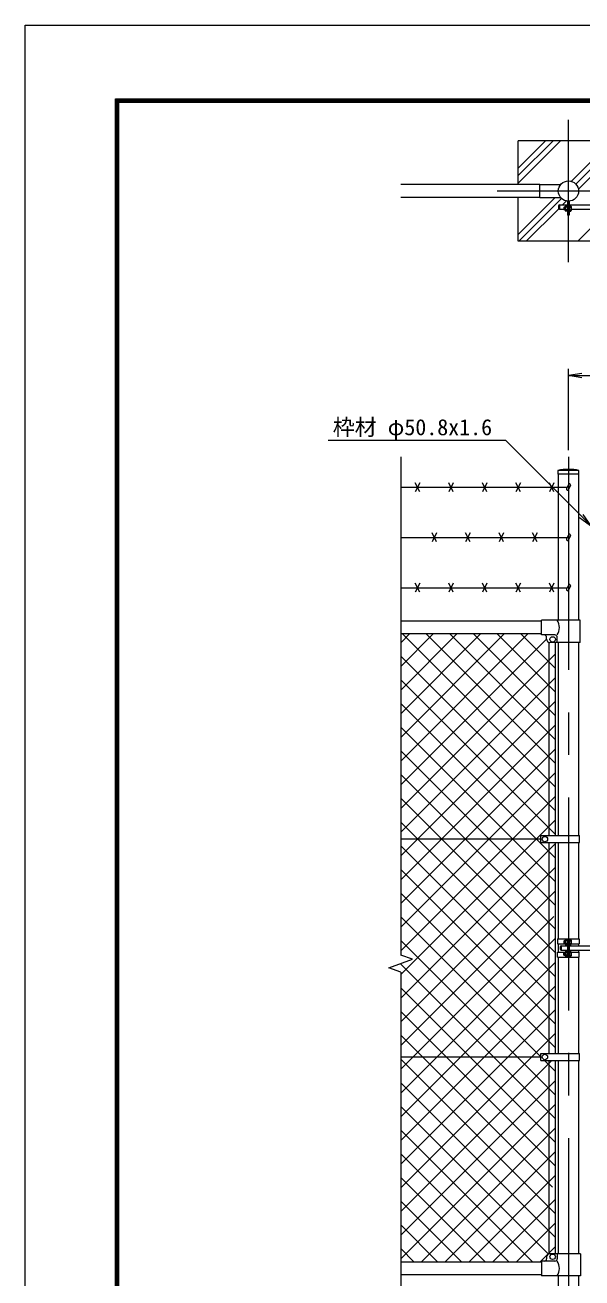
# Model space of a CAD drawing. Units: millimetres, scale not verified. Extents: x -4200 to 4200, y -2970 to 2970.
# Drawn here: x -4200 to -2539, y -768 to 2970 of the extents above; entities that cross this region are included whole.
import ezdxf
from ezdxf.enums import TextEntityAlignment as Align

# ---------------------------------------------------------------- set-up
doc = ezdxf.new("R2010")
doc.units = ezdxf.units.MM
doc.header["$LTSCALE"] = 20
doc.linetypes.add('USER1', pattern=[50.8, 31.75, -6.35, 6.35, -6.35])
for name, color, linetype, lineweight in [('0-0_D-STR-TXT', 7, 'Continuous', 9), ('0-1_D-TTL', 7, 'Continuous', 9), ('0-3_D-STR4', 7, 'Continuous', 9), ('0-4_D-BMK', 2, 'USER1', 13), ('0-5_D-STR1', 1, 'Continuous', 18), ('0-7_D-DCR-HCH', 7, 'Continuous', 9), ('0-8_D-STR3', 3, 'Continuous', 13), ('0-9_D-STR-DIM', 7, 'Continuous', 9), ('0-A_0', 7, 'Continuous', 9), ('0-B_D-STR2', 7, 'Continuous', 9)]:
    doc.layers.add(name, color=color, linetype=linetype, lineweight=lineweight)
doc.styles.add('ＭＳ ゴシック', font='')
doc.styles.get('ＭＳ ゴシック').set_extended_font_data('MS Gothic')

# ---------------------------------------------------------------- blocks, each defined once
blk = doc.blocks.new('_Open')
at = {"layer": '0-A_0'}
blk.add_line((-20, 3.33), (0, 0), dxfattribs=at)
blk.add_lwpolyline([(-20, -3.33), (0, 0), (-20, 0)], dxfattribs=at)
blk = doc.blocks.new('MLeader8')
at = {"layer": '0-0_D-STR-TXT'}
blk.add_line((-2536.78, 1510.15), (-2513.21, 1477.16), dxfattribs=at)
for points in [[(-2541.49, 1505.44), (-2766.16, 1730.11), (-3288.23, 1730.11), (-3295.43, 1730.11)], [(-2546.21, 1500.73), (-2513.21, 1477.16), (-2541.49, 1505.44)]]:
    blk.add_lwpolyline(points, dxfattribs=at)

msp = doc.modelspace()

# ---------------------------------------------------------------- linework, layer by layer
at = {"layer": '0-1_D-TTL', "color": 2, "lineweight": 18}
msp.add_lwpolyline([(-4200, 2970), (4200, 2970), (4200, -2970), (-4200, -2970)], close=True, dxfattribs=at)
at = {"layer": '0-1_D-TTL'}
for points in [[(-3930, 2750), (3930, 2750), (3930, -2750), (-3930, -2750)], [(-3927.5, 2747.5), (3927.5, 2747.5), (3927.5, -2747.5), (-3927.5, -2747.5)], [(-3925, 2745), (3925, 2745), (3925, -2745), (-3925, -2745)], [(-3922.5, 2742.5), (3922.5, 2742.5), (3922.5, -2742.5), (-3922.5, -2742.5)], [(-3920, 2740), (3920, 2740), (3920, -2740), (-3920, -2740)]]:
    msp.add_lwpolyline(points, close=True, dxfattribs=at)
at = {"layer": '0-3_D-STR4'}
for p in [(-2729.32, 2493.85), (-2429.32, 2624.85)]:
    msp.add_line(p, (-2729.32, 2624.85), dxfattribs=at)
msp.add_lwpolyline([(-2429.32, 2324.85), (-2729.32, 2324.85), (-2729.32, 2455.85)], dxfattribs=at)
at = {"layer": '0-4_D-BMK'}
for p, q in [((-2579.32, 2262.72), (-2579.32, 2686.99)), ((-2367.19, 2474.85), (-2791.45, 2474.85)), ((-2579.32, 1681.52), (-2579.32, -1188.63))]:
    msp.add_line(p, q, dxfattribs=at)
at = {"layer": '0-5_D-STR1'}
for p, q in [((-2664.32, 2493.85), (-3079.32, 2493.85)), ((-2664.32, 2455.85), (-3079.32, 2455.85)), ((-2547.87, 1641.37), (-2610.77, 1641.37)), ((-2610.77, 1641.37), (-2610.77, 1630.37)), ((-2547.87, 1630.37), (-2610.77, 1630.37)), ((-2609.57, 1630.37), (-2609.57, 1194.37)), ((-2549.07, 1630.37), (-2549.07, 1194.37)), ((-2547.87, 1630.37), (-2547.87, 1641.37)), ((-2659.32, 1191.37), (-3079.32, 1191.37)), ((-2659.32, 1153.37), (-3079.32, 1153.37)), ((-2609.57, 1128.37), (-2609.57, 551.87)), ((-2549.07, 1128.37), (-2549.07, 551.87)), ((-2609.57, 530.87), (-2609.57, 243.87)), ((-2549.07, 530.87), (-2549.07, 243.87)), ((-2609.57, 228.87), (-2609.57, 203.87)), ((-2549.07, 228.87), (-2549.07, 222.87)), ((-2609.57, 209.87), (-2609.57, 203.87)), ((-2609.57, 188.87), (-2609.57, -98.13)), ((-2549.07, 209.87), (-2549.07, 203.87)), ((-2549.07, 188.87), (-2549.07, -98.13)), ((-2609.57, -119.13), (-2609.57, -695.63)), ((-2549.07, -119.13), (-2549.07, -695.63)), ((-2659.32, -720.63), (-3079.32, -720.63)), ((-2659.32, -758.63), (-3079.32, -758.63)), ((-2609.57, -761.63), (-2609.57, -1158.63)), ((-2549.07, -761.63), (-2549.07, -1158.63))]:
    msp.add_line(p, q, dxfattribs=at)
msp.add_circle((-2579.32, 2474.85), 30.25, dxfattribs=at)
msp.add_arc((-2579.32, 1478.02), 166.35, 79.10214, 100.89786, dxfattribs=at)
at = {"layer": '0-7_D-DCR-HCH'}
for p, q in [((-2729.32, 2498.63), (-2603.1, 2624.85)), ((-2729.32, 2520.73), (-2625.2, 2624.85)), ((-2729.32, 2542.83), (-2647.3, 2624.85)), ((-2569.65, 2504.68), (-2449.47, 2624.85)), ((-2556.2, 2496.03), (-2429.32, 2622.91)), ((-2548.68, 2481.46), (-2429.32, 2600.81)), ((-2729.32, 2345), (-2619.17, 2455.15)), ((-2727.37, 2324.85), (-2599.72, 2452.51)), ((-2596.48, 2433.65), (-2585.92, 2444.21)), ((-2705.28, 2324.85), (-2608.19, 2421.94)), ((-2551.65, 2324.85), (-2455.85, 2420.65))]:
    msp.add_line(p, q, dxfattribs=at)
at = {"layer": '0-8_D-STR3'}
for p, q in [((-2664.32, 2455.15), (-2602.28, 2455.15)), ((-2608.72, 2430.65), (-2608.72, 2423.65)), ((-2605.72, 2433.65), (-2581.67, 2433.65)), ((-2605.72, 2433.65), (-2605.72, 2420.65)), ((-2583.27, 2430.23), (-2588.17, 2430.23)), ((-2583.27, 2431.23), (-2583.27, 2414.23)), ((-2581.67, 2431.23), (-2583.27, 2431.23)), ((-2581.67, 2443.59), (-2581.67, 2402.73)), ((-2579.37, 2443.5), (-2579.37, 2402.73)), ((-2577.07, 2443.58), (-2577.07, 2402.73)), ((-2577.07, 2433.65), (-2448.72, 2433.65)), ((-2577.07, 2431.63), (-2577.07, 2413.83)), ((-2577.07, 2430.23), (-2572.17, 2430.23)), ((-2605.72, 2420.65), (-2593.07, 2420.65)), ((-2593.07, 2426.05), (-2592.39, 2426.73)), ((-2593.07, 2426.05), (-2593.07, 2419.4)), ((-2588.77, 2426.05), (-2593.07, 2426.05)), ((-2588.77, 2419.4), (-2593.07, 2419.4)), ((-2593.07, 2419.4), (-2592.39, 2418.73)), ((-2588.77, 2426.73), (-2592.39, 2426.73)), ((-2592.39, 2426.73), (-2592.39, 2418.73)), ((-2588.77, 2418.73), (-2592.39, 2418.73)), ((-2588.77, 2428.55), (-2588.77, 2416.95)), ((-2583.27, 2426.73), (-2588.17, 2426.73)), ((-2583.27, 2418.73), (-2588.17, 2418.73)), ((-2583.27, 2415.23), (-2588.17, 2415.23)), ((-2581.67, 2414.23), (-2583.27, 2414.23)), ((-2577.07, 2402.73), (-2581.67, 2402.73)), ((-2577.07, 2426.73), (-2572.17, 2426.73)), ((-2577.07, 2418.73), (-2572.17, 2418.73)), ((-2577.07, 2415.23), (-2572.17, 2415.23)), ((-2571.57, 2428.55), (-2571.57, 2416.95)), ((-2571.57, 2420.65), (-2448.72, 2420.65)), ((-3079.32, 1591.37), (-2582.63, 1591.37)), ((-3022.61, 1604.78), (-3036.03, 1577.95)), ((-3022.61, 1577.95), (-3036.03, 1604.78)), ((-2922.61, 1604.78), (-2936.03, 1577.95)), ((-2922.61, 1577.95), (-2936.03, 1604.78)), ((-2822.61, 1604.78), (-2836.03, 1577.95)), ((-2822.61, 1577.95), (-2836.03, 1604.78)), ((-2722.61, 1604.78), (-2736.03, 1577.95)), ((-2722.61, 1577.95), (-2736.03, 1604.78)), ((-2622.61, 1604.78), (-2636.03, 1577.95)), ((-2622.61, 1577.95), (-2636.03, 1604.78)), ((-2578.89, 1599.4), (-2584.84, 1586.64)), ((-2573.45, 1596.86), (-2579.4, 1584.1)), ((-3079.32, 1441.37), (-2582.63, 1441.37)), ((-2972.61, 1454.78), (-2986.03, 1427.95)), ((-2972.61, 1427.95), (-2986.03, 1454.78)), ((-2872.61, 1454.78), (-2886.03, 1427.95)), ((-2872.61, 1427.95), (-2886.03, 1454.78)), ((-2772.61, 1454.78), (-2786.03, 1427.95)), ((-2772.61, 1427.95), (-2786.03, 1454.78)), ((-2672.61, 1454.78), (-2686.03, 1427.95)), ((-2672.61, 1427.95), (-2686.03, 1454.78)), ((-2578.89, 1449.4), (-2584.84, 1436.64)), ((-2573.45, 1446.86), (-2579.4, 1434.1)), ((-3079.32, 1291.37), (-2582.63, 1291.37)), ((-3022.61, 1304.78), (-3036.03, 1277.95)), ((-3022.61, 1277.95), (-3036.03, 1304.78)), ((-2922.61, 1304.78), (-2936.03, 1277.95)), ((-2922.61, 1277.95), (-2936.03, 1304.78)), ((-2822.61, 1304.78), (-2836.03, 1277.95)), ((-2822.61, 1277.95), (-2836.03, 1304.78)), ((-2722.61, 1304.78), (-2736.03, 1277.95)), ((-2722.61, 1277.95), (-2736.03, 1304.78)), ((-2622.61, 1304.78), (-2636.03, 1277.95)), ((-2622.61, 1277.95), (-2636.03, 1304.78)), ((-2578.89, 1299.4), (-2584.84, 1286.64)), ((-2573.45, 1296.86), (-2579.4, 1284.1)), ((-2544.62, 1194.37), (-2659.32, 1194.37)), ((-2659.32, 1150.37), (-2659.32, 1194.37)), ((-2544.62, 1128.37), (-2544.62, 1194.37)), ((-2619.72, 1150.37), (-2659.32, 1150.37)), ((-2644.32, 1138.37), (-2644.32, 1143.37)), ((-2637.82, 1129), (-2637.82, 551.87)), ((-2544.62, 1128.37), (-2634.32, 1128.37)), ((-2618.82, 1128.37), (-2618.82, 551.87)), ((-2612.72, 1128.37), (-2612.72, 1143.37)), ((-2661.32, 541.37), (-3079.32, 541.37)), ((-2661.32, 530.87), (-2661.32, 551.87)), ((-2661.32, 551.87), (-2546.52, 551.87)), ((-2661.32, 530.87), (-2546.52, 530.87)), ((-2637.82, 530.87), (-2637.82, -98.13)), ((-2618.82, 530.87), (-2618.82, 202.66)), ((-2546.52, 530.87), (-2546.52, 551.87)), ((-2611.87, 243.87), (-2546.77, 243.87)), ((-2611.87, 243.87), (-2611.87, 228.87)), ((-2611.87, 228.87), (-2588.72, 228.87)), ((-2593.02, 237.19), (-2592.34, 237.87)), ((-2593.02, 237.19), (-2593.02, 230.54)), ((-2588.72, 237.19), (-2593.02, 237.19)), ((-2593.02, 230.54), (-2592.34, 229.87)), ((-2588.72, 230.54), (-2593.02, 230.54)), ((-2588.72, 237.87), (-2592.34, 237.87)), ((-2592.34, 237.87), (-2592.34, 229.87)), ((-2588.72, 229.87), (-2592.34, 229.87)), ((-2588.72, 239.69), (-2588.72, 228.09)), ((-2583.22, 241.37), (-2588.12, 241.37)), ((-2583.22, 237.87), (-2588.12, 237.87)), ((-2583.22, 229.87), (-2588.12, 229.87)), ((-2583.22, 226.37), (-2588.12, 226.37)), ((-2581.62, 242.37), (-2583.22, 242.37)), ((-2583.22, 242.37), (-2583.22, 225.37)), ((-2581.62, 225.37), (-2583.22, 225.37)), ((-2581.62, 243.87), (-2581.62, 188.87)), ((-2579.32, 243.87), (-2579.32, 188.87)), ((-2577.02, 243.87), (-2577.02, 188.87)), ((-2577.02, 242.77), (-2577.02, 224.97)), ((-2577.02, 241.37), (-2572.12, 241.37)), ((-2577.02, 237.87), (-2572.12, 237.87)), ((-2577.02, 229.87), (-2572.12, 229.87)), ((-2577.02, 226.37), (-2572.12, 226.37)), ((-2571.52, 239.69), (-2571.52, 228.09)), ((-2571.52, 228.87), (-2546.77, 228.87)), ((-2546.77, 243.87), (-2546.77, 228.87)), ((-2618.82, 209.87), (-2618.82, -98.13)), ((-2611.87, 203.87), (-2588.72, 203.87)), ((-2611.87, 188.87), (-2611.87, 203.87)), ((-2611.87, 188.87), (-2546.77, 188.87)), ((-2603.92, 219.87), (-2603.92, 212.87)), ((-2600.92, 222.87), (-2581.62, 222.87)), ((-2600.92, 222.87), (-2600.92, 209.87)), ((-2600.92, 209.87), (-2581.62, 209.87)), ((-2593.02, 202.19), (-2592.34, 202.87)), ((-2588.72, 202.19), (-2593.02, 202.19)), ((-2593.02, 195.54), (-2593.02, 202.19)), ((-2588.72, 195.54), (-2593.02, 195.54)), ((-2593.02, 195.54), (-2592.34, 194.87)), ((-2592.34, 194.87), (-2592.34, 202.87)), ((-2588.72, 202.87), (-2592.34, 202.87)), ((-2588.72, 194.87), (-2592.34, 194.87)), ((-2588.72, 193.05), (-2588.72, 204.65)), ((-2583.22, 206.37), (-2588.12, 206.37)), ((-2583.22, 202.87), (-2588.12, 202.87)), ((-2583.22, 194.87), (-2588.12, 194.87)), ((-2583.22, 191.37), (-2588.12, 191.37)), ((-2583.22, 190.37), (-2583.22, 207.37)), ((-2581.62, 207.37), (-2583.22, 207.37)), ((-2581.62, 190.37), (-2583.22, 190.37)), ((-2577.02, 222.87), (-2448.67, 222.87)), ((-2577.02, 209.87), (-2448.67, 209.87)), ((-2577.02, 206.37), (-2572.12, 206.37)), ((-2577.02, 202.87), (-2572.12, 202.87)), ((-2577.02, 194.87), (-2572.12, 194.87)), ((-2577.02, 191.37), (-2572.12, 191.37)), ((-2571.62, 203.87), (-2546.77, 203.87)), ((-2571.52, 204.69), (-2571.52, 193.09)), ((-2546.77, 188.87), (-2546.77, 203.87)), ((-2661.32, -108.63), (-3079.32, -108.63)), ((-2661.32, -119.13), (-2661.32, -98.13)), ((-2661.32, -98.13), (-2546.52, -98.13)), ((-2546.52, -119.13), (-2546.52, -98.13)), ((-2661.32, -119.13), (-2546.52, -119.13)), ((-2637.82, -119.13), (-2637.82, -696.27)), ((-2618.82, -119.13), (-2618.82, -695.63)), ((-2644.32, -705.63), (-2644.32, -710.63)), ((-2543.62, -695.63), (-2634.32, -695.63)), ((-2612.72, -695.63), (-2612.72, -710.63)), ((-2543.62, -695.63), (-2543.62, -761.63)), ((-2619.72, -717.63), (-2659.32, -717.63)), ((-2659.32, -717.63), (-2659.32, -761.63)), ((-2543.62, -761.63), (-2659.32, -761.63))]:
    msp.add_line(p, q, dxfattribs=at)
msp.add_lwpolyline([(-2664.32, 2455.15), (-2664.32, 2494.55), (-2602.28, 2494.55)], dxfattribs=at)
for centre in [(-2626.32, 1137.37), (-2649.32, 541.37), (-2649.32, -108.63), (-2626.32, -704.63)]:
    msp.add_circle(centre, 8, dxfattribs=at)
for centre, radius, start, end in [((-2605.72, 2430.65), 3, 90, 180), ((-2585.92, 2428.48), 2.85, 142.09851, 217.90149), ((-2574.42, 2428.48), 2.85, 322.09851, 37.90149), ((-2605.72, 2423.65), 3, 180, 270), ((-2575.14, 2422.73), 13.63, 162.93847, 197.06153), ((-2585.92, 2416.98), 2.85, 142.14171, 217.85829), ((-2585.21, 2422.73), 13.63, 342.93847, 17.06153), ((-2574.42, 2416.98), 2.85, 322.14171, 37.85829), ((-2582.12, 1585.37), 3, 154.99707, 334.99524), ((-2576.17, 1598.13), 3, 334.99524, 154.99707), ((-2582.12, 1435.37), 3, 154.99707, 334.99524), ((-2576.17, 1448.13), 3, 334.99524, 154.99707), ((-2582.12, 1285.37), 3, 154.99707, 334.99524), ((-2576.17, 1298.13), 3, 334.99524, 154.99707), ((-2646.94, 1172.37), 40.68, 327.25964, 32.74036), ((-2651.32, 1143.37), 7, 0, 90), ((-2634.32, 1138.37), 10, 180, 270), ((-2619.72, 1143.37), 7, 0, 90), ((-2585.87, 239.62), 2.85, 142.09851, 217.90149), ((-2575.09, 233.87), 13.63, 162.93847, 197.06153), ((-2585.87, 228.12), 2.85, 142.14171, 217.85829), ((-2585.16, 233.87), 13.63, 342.93847, 17.06153), ((-2574.37, 239.62), 2.85, 322.09851, 37.90149), ((-2574.37, 228.12), 2.85, 322.14171, 37.85829), ((-2600.92, 219.87), 3, 90, 180), ((-2600.92, 212.87), 3, 180, 270), ((-2585.87, 204.62), 2.85, 142.14171, 217.85829), ((-2575.09, 198.87), 13.63, 162.93847, 197.06153), ((-2585.87, 193.12), 2.85, 142.09851, 217.90149), ((-2585.16, 198.87), 13.63, 342.93847, 17.06153), ((-2574.37, 204.62), 2.85, 322.09851, 37.90149), ((-2574.37, 193.12), 2.85, 322.14171, 37.85829), ((-2634.32, -705.63), 10, 90, 180), ((-2651.32, -710.63), 7, 270, 0), ((-2619.72, -710.63), 7, 270, 0), ((-2646.94, -739.63), 40.68, 327.25964, 32.74036)]:
    msp.add_arc(centre, radius, start, end, dxfattribs=at)
at = {"layer": '0-9_D-STR-DIM'}
for p, q in [((-2579.32, 1701.52), (-2579.32, 1944.03)), ((-2539.32, 1924.03), (-1584.32, 1924.03)), ((-3079.32, 1681.52), (-3079.32, 195.59)), ((-3044.08, 182.77), (-3079.32, 195.59)), ((-3114.56, 157.12), (-3044.08, 182.77)), ((-3079.32, 144.29), (-3114.56, 157.12)), ((-3079.32, 144.29), (-3079.32, -915.94))]:
    msp.add_line(p, q, dxfattribs=at)
at = {"layer": '0-B_D-STR2'}
for p, q in [((-3079.32, 773.91), (-2699.87, 1153.37)), ((-3079.32, 844.62), (-2770.58, 1153.37)), ((-3079.32, 915.34), (-2841.29, 1153.37)), ((-3079.32, 986.05), (-2912, 1153.37)), ((-3079.32, 1056.76), (-2982.71, 1153.37)), ((-3079.32, 1127.47), (-3053.42, 1153.37)), ((-3079.32, 703.2), (-2644.32, 1138.2)), ((-2618.82, 697.64), (-3074.55, 1153.37)), ((-2618.82, 768.35), (-3003.84, 1153.37)), ((-2618.82, 839.06), (-2933.13, 1153.37)), ((-2618.82, 909.77), (-2862.42, 1153.37)), ((-2618.82, 980.48), (-2791.71, 1153.37)), ((-2618.82, 1051.19), (-2721, 1153.37)), ((-3079.32, 632.49), (-2618.82, 1092.99)), ((-2618.82, 626.93), (-3079.32, 1087.43)), ((-3079.32, 561.78), (-2618.82, 1022.28)), ((-2618.82, 556.21), (-3079.32, 1016.71)), ((-3079.32, 491.07), (-2618.82, 951.57)), ((-2618.82, 485.5), (-3079.32, 946)), ((-3079.32, 420.36), (-2618.82, 880.86)), ((-2618.82, 414.79), (-3079.32, 875.29)), ((-3079.32, 349.65), (-2618.82, 810.15)), ((-2618.82, 344.08), (-3079.32, 804.58)), ((-3079.32, 278.94), (-2618.82, 739.44)), ((-2618.82, 273.37), (-3079.32, 733.87)), ((-3079.32, 208.23), (-2618.82, 668.73)), ((-2618.82, 202.66), (-3079.32, 663.16)), ((-3079.32, 137.52), (-2618.82, 598.02)), ((-2618.82, 131.95), (-3079.32, 592.45)), ((-3079.32, 66.81), (-2618.82, 527.31)), ((-2618.82, 61.24), (-3079.32, 521.74)), ((-3079.32, -3.9), (-2619.35, 456.07)), ((-2618.82, -9.47), (-3079.32, 451.03)), ((-3079.32, -74.61), (-2618.82, 385.89)), ((-2618.82, -80.18), (-3079.32, 380.32)), ((-3079.32, -145.32), (-2623.14, 310.85)), ((-2661.32, -108.4), (-3079.32, 309.61)), ((-3079.32, -216.04), (-2618.82, 244.46)), ((-2618.82, -221.6), (-3079.32, 238.9)), ((-2618.82, -292.31), (-3080.61, 169.47)), ((-3079.32, -286.75), (-2618.82, 173.75)), ((-3079.32, -357.46), (-2618.82, 103.04)), ((-2618.82, -363.02), (-3079.32, 97.48)), ((-3079.32, -428.17), (-2618.82, 32.33)), ((-2618.82, -433.73), (-3079.32, 26.77)), ((-3079.32, -498.88), (-2618.82, -38.38)), ((-2626.63, -496.64), (-3079.32, -43.95)), ((-2618.82, -575.16), (-3079.32, -114.66)), ((-3079.32, -569.59), (-2628.86, -119.13)), ((-2618.82, -150.89), (-2650.58, -119.13)), ((-3079.32, -640.3), (-2618.82, -179.8)), ((-2618.82, -645.87), (-3079.32, -185.37)), ((-3079.32, -711.01), (-2618.82, -250.51)), ((-2638.74, -696.66), (-3079.32, -256.08)), ((-2685.48, -720.63), (-3079.32, -326.79)), ((-3018.23, -720.63), (-2618.82, -321.22)), ((-2756.19, -720.63), (-3079.32, -397.5)), ((-2947.52, -720.63), (-2618.82, -391.93)), ((-2826.9, -720.63), (-3079.32, -468.21)), ((-2876.81, -720.63), (-2618.82, -462.64)), ((-2897.61, -720.63), (-3079.32, -538.92)), ((-2806.1, -720.63), (-2618.82, -533.35)), ((-2968.32, -720.63), (-3079.32, -609.63)), ((-2735.39, -720.63), (-2618.82, -604.06)), ((-3039.03, -720.63), (-3079.32, -680.34)), ((-2664.68, -720.63), (-2618.82, -674.77))]:
    msp.add_line(p, q, dxfattribs=at)

# ---------------------------------------------------------------- block references
at = {"layer": '0-0_D-STR-TXT'}
msp.add_blockref('MLeader8', (0, 0), dxfattribs=at)
at = {"layer": '0-9_D-STR-DIM', "xscale": 2, "yscale": 2, "rotation": 180}
msp.add_blockref('_Open', (-2579.32, 1924.03), dxfattribs=at)

# ---------------------------------------------------------------- texts
at = {"layer": '0-0_D-STR-TXT', "style": 'ＭＳ ゴシック'}
msp.add_text('枠材 φ50.8x1.6', height=48.09, dxfattribs=at).set_placement((-3282.29, 1731.88), align=Align.BOTTOM_LEFT)

doc.saveas('drawing.dxf')
